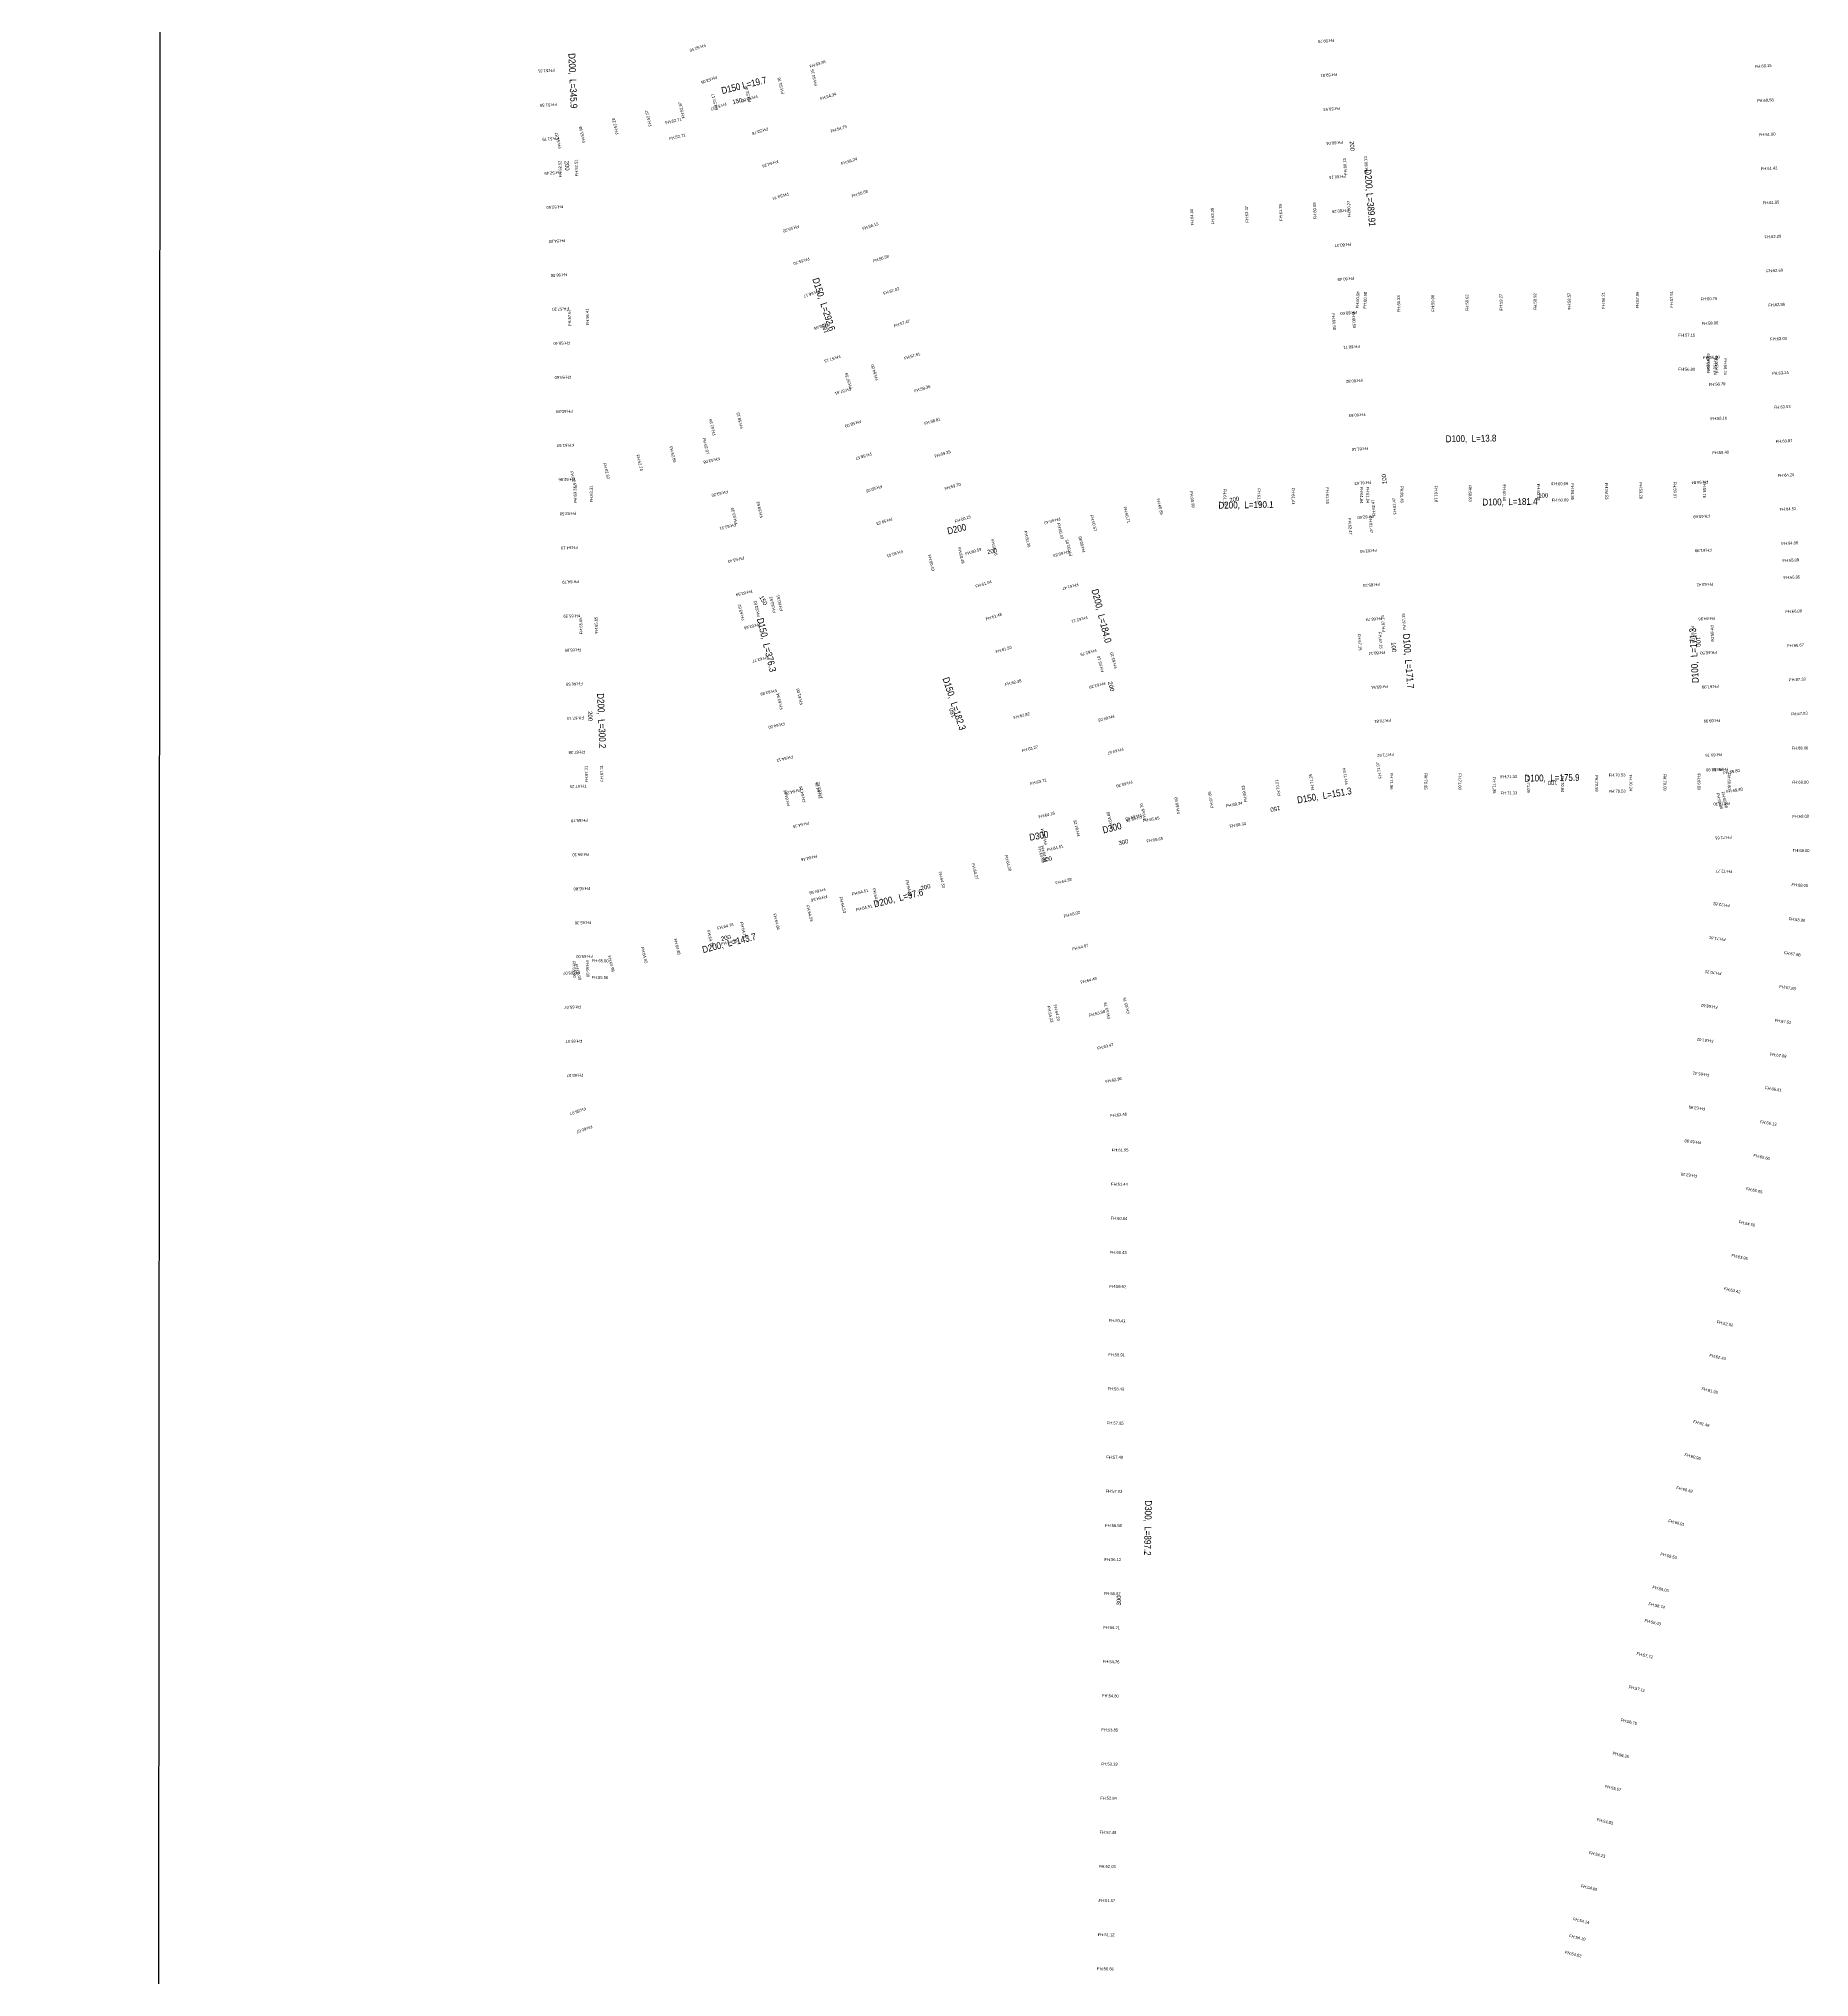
# Model space of a CAD drawing. Header units: millimetres. Extents: x 227572 to 269266, y 328772 to 443556.
# Drawn here: x 227572 to 228610, y 430767 to 431903 of the extents above; entities that cross this region are included whole.
import ezdxf
from ezdxf.enums import TextEntityAlignment as Align

# ---------------------------------------------------------------- set-up
doc = ezdxf.new("R2010")
doc.units = ezdxf.units.MM
for name, color, linetype in [('L_diameter', 3, 'Continuous'), ('S-2.생활-2.관로-1.선★', 152, 'Continuous'), ('S-2.생활-2.관로-2.제원', 7, 'Continuous'), ('도로체인계획고', 6, 'Continuous')]:
    doc.layers.add(name, color=color, linetype=linetype)
doc.styles.add('HY울릉도M', font='HYWULM.TTF')
doc.styles.get("Standard").update_dxf_attribs({"font": 'arial.ttf'})

msp = doc.modelspace()

# ---------------------------------------------------------------- linework, layer by layer
at = {"layer": 'S-2.생활-2.관로-1.선★', "color": 5}
msp.add_lwpolyline([(227643.5, 432293.7), (227572.3, 331987)], dxfattribs=at)

# ---------------------------------------------------------------- texts
at = {"layer": 'L_diameter'}
for s, rotation, p in [('150', 13.7861, (227978.5, 431867.2)), ('200', 274.7488, (228343, 431843.3)), ('200', 274.0869, (227882.9, 431831.8)), ('150', 108.0683, (228032.8, 431730.3)), ('100', 94.7488, (228359.7, 431642.1)), ('200', 10.4395, (228269.8, 431633.9)), ('100', 0.9425, (228451, 431636.7)), ('200', 13.7883, (228127.8, 431603.4)), ('150', 299.6013, (227996.6, 431577.1)), ('100', 274.7488, (228367.4, 431549.6)), ('100', 272.9081, (228546, 431552.7)), ('200', 285.3183, (228201.2, 431526.7)), ('200', 272.1124, (227896.6, 431509.1)), ('150', 108.3087, (228107.4, 431504.9)), ('100', 181.0015, (228462.4, 431465.8)), ('150', 189.9287, (228300, 431451)), ('300', 10.9701, (228160, 431423)), ('300', 13.9615, (228204.8, 431432.8)), ('200', 14.2282, (228088.8, 431406.4)), ('200', 14.2282, (227971.8, 431376.7)), ('300', 88.9242, (228203.9, 430984.9))]:
    msp.add_text(s, height=2.5, rotation=rotation, dxfattribs=at).set_placement(p, align=Align.TOP_LEFT)
at = {"layer": 'S-2.생활-2.관로-2.제원', "color": 7, "style": 'HY울릉도M', "width": 0.9}
for s, rotation, p in [('D200,  L=345.9', 272.3283, (227883.3, 431878.5, 16)), ('D150 L=19.7', 13.7861, (227986, 431874, 69)), ('D200, L=389.91', 274.7488, (228350.5, 431809.7, 69)), ('D150,  L=292.6', 287.8554, (228030.5, 431746.9, 69)), ('D100,  L=13.8', 0.9054, (228411.7, 431666.9, 69)), ('D200,  L=190.1', 0.9054, (228279.8, 431628, 69)), ('D100,  L=181.4', 0.9054, (228434.5, 431629.8, 69)), ('D200', 13.5019, (228110.7, 431613.9, 69)), ('D200,  L=184.0', 284.2283, (228193.2, 431564.4, 69)), ('D150,  L=376.3', 283.7861, (227996.9, 431547.4, 69)), ('D100,  L=171.7', 274.7488, (228373, 431538.2, 69)), ('D100,  L=171.3', 92.9081, (228544.3, 431541.8, 69)), ('D150,  L=182.3', 288.3008, (228106.9, 431512.8, 69)), ('D200,  L=300.2', 272.3283, (227900.1, 431503.3, 59)), ('D100,  L=175.9', 0.9054, (228459.1, 431468, 69)), ('D150,  L=151.3', 9.878, (228326, 431457.7, 69)), ('D300', 10.4599, (228158.7, 431434.1, 69)), ('D300', 14.2283, (228201.7, 431438.7, 69)), ('D200,  L=97.6', 14.2283, (228076.5, 431397.6, 69)), ('D200,  L=143.7', 14.2283, (227977.3, 431371.2, 69)), ('D300,  L=897.2', 268.9793, (228220.3, 431030.3, 69))]:
    msp.add_text(s, height=4, rotation=rotation, dxfattribs=at).set_placement(p, align=Align.CENTER)
at = {"layer": '도로체인계획고'}
for s, rotation, p in [('FH:52.58', 199.5255, (227962.7, 431900.3)), ('FH:59.70', 184.7488, (228331.5, 431903.2)), ('FH:53.86', 17.994, (228024.3, 431886.1)), ('FH:51.31', 183.5853, (227874.5, 431885.6)), ('FH:53.05', 199.5255, (227969.4, 431881.5)), ('FH:53.76', 103.7861, (228009.2, 431871.1)), ('FH:54.15', 103.7861, (228028.6, 431875.9)), ('FH:59.81', 184.7488, (228333.1, 431883.2)), ('FH:60.15', 4.443, (228578.1, 431886)), ('FH:53.17', 103.7861, (227970.4, 431861.6)), ('FH:53.86', 197.6859, (227993.2, 431870.4)), ('FH:53.47', 103.7861, (227989.8, 431866.3)), ('FH:54.34', 17.994, (228030.5, 431867.1)), ('FH:60.58', 3.1727, (228579.3, 431866)), ('FH:51.38', 183.5853, (227875.8, 431865.6)), ('FH:52.28', 103.7861, (227912.1, 431847.3)), ('FH:52.57', 103.7861, (227931.5, 431852)), ('FH:52.71', 13.7861, (227939.7, 431853)), ('FH:52.87', 103.7861, (227951, 431856.8)), ('FH:53.27', 199.5255, (227974.9, 431865.9)), ('FH:59.93', 184.7488, (228334.8, 431863.3)), ('FH:51.75', 183.5853, (227877, 431845.7)), ('FH:51.87', 103.7861, (227878.6, 431839)), ('FH:51.98', 103.7861, (227892.7, 431842.5)), ('FH:52.71', 13.7861, (227941.9, 431843.7)), ('FH:53.78', 197.6859, (227999.3, 431851.3)), ('FH:54.79', 17.994, (228036.7, 431848.1)), ('FH:60.04', 184.7488, (228336.5, 431843.4)), ('FH:61.00', 3.1727, (228580.4, 431846)), ('FH:52.52', 93.5853, (227888.5, 431822.7)), ('FH:54.26', 197.6859, (228005.3, 431832.2)), ('FH:55.24', 17.994, (228042.8, 431829.1)), ('FH:60.13', 94.7488, (228339.1, 431823.5)), ('FH:60.13', 94.7488, (228351.4, 431824.6)), ('FH:52.49', 183.5853, (227878.3, 431825.7)), ('FH:52.52', 93.5853, (227879, 431822.1)), ('FH:60.15', 184.7488, (228338.1, 431823.5)), ('FH:61.42', 3.1727, (228581.5, 431826.1)), ('FH:54.74', 197.6859, (228011.4, 431813.2)), ('FH:55.68', 17.994, (228049, 431810.1)), ('FH:53.60', 183.5853, (227879.5, 431805.7)), ('FH:64.00', 92.9081, (228249.2, 431793.8)), ('FH:63.39', 92.9081, (228261.3, 431794.4)), ('FH:62.37', 92.9081, (228281.3, 431795.4)), ('FH:61.39', 92.9081, (228301.2, 431796.5)), ('FH:60.59', 92.9081, (228321.2, 431797.5)), ('FH:60.26', 184.7488, (228339.8, 431803.5)), ('FH:60.27', 92.9081, (228341.2, 431798.5)), ('FH:61.85', 3.1727, (228582.6, 431806.1)), ('FH:55.22', 197.6859, (228017.5, 431794.1)), ('FH:56.13', 17.994, (228055.2, 431791)), ('FH:62.26', 3.1727, (228583.7, 431786.1)), ('FH:54.80', 183.5853, (227880.8, 431785.8)), ('FH:56.58', 17.994, (228061.4, 431772)), ('FH:60.37', 184.7488, (228341.4, 431783.6)), ('FH:56.00', 183.5853, (227882, 431765.8)), ('FH:55.70', 197.6859, (228023.6, 431775.1)), ('FH:62.60', 3.1727, (228584.8, 431766.2)), ('FH:56.17', 197.6859, (228029.6, 431756)), ('FH:57.02', 17.994, (228067.5, 431753)), ('FH:60.49', 184.7488, (228343.1, 431763.7)), ('FH:60.58', 87.2506, (228345.8, 431745.2)), ('FH:60.58', 87.2506, (228350.2, 431745)), ('FH:60.33', 90.9054, (228370.2, 431743)), ('FH:59.98', 90.9054, (228390.2, 431743.3)), ('FH:59.62', 90.9054, (228410.2, 431743.6)), ('FH:59.27', 90.9054, (228430.1, 431743.9)), ('FH:58.92', 90.9054, (228450.1, 431744.2)), ('FH:58.57', 90.9054, (228470.1, 431744.5)), ('FH:58.21', 90.9054, (228490.1, 431744.9)), ('FH:57.86', 90.9054, (228510.1, 431745.2)), ('FH:57.51', 90.9054, (228530.1, 431745.5)), ('FH:57.20', 182.1124, (227882.9, 431745.8)), ('FH:57.67', 92.0487, (227884.3, 431734.9)), ('FH:56.41', 92.0487, (227894.8, 431735.3)), ('FH:60.58', 274.7488, (228330, 431742.2)), ('FH:60.60', 184.7488, (228344.7, 431743.7)), ('FH:60.58', 274.7488, (228341.7, 431743.2)), ('FH:60.76', 2.5443, (228546.2, 431749.7)), ('FH:62.86', 3.1727, (228585.9, 431746.2)), ('FH:56.65', 197.6859, (228035.7, 431737)), ('FH:57.47', 17.994, (228073.7, 431734)), ('FH:58.90', 2.5443, (228546.8, 431735.4)), ('FH:58.40', 182.1124, (227883.6, 431725.8)), ('FH:57.91', 17.2625, (228079.7, 431714.9)), ('FH:60.71', 184.7488, (228346.4, 431723.8)), ('FH:56.49', 90, (228551.6, 431709)), ('FH:63.03', 3.1727, (228587, 431726.2)), ('FH:57.13', 197.6859, (228041.8, 431717.9)), ('FH:57.56', 107.6859, (228049.1, 431698.3)), ('FH:54.00', 107.6859, (228064.4, 431703.2)), ('FH:56.30', 2.5443, (228547.7, 431715.4)), ('FH:56.49', 92.9082, (228551.7, 431707.1)), ('FH:56.24', 269.9963, (228553.8, 431715.9)), ('FH:56.49', 92.9082, (228556.7, 431707.4)), ('FH:56.24', 269.9963, (228559.8, 431715.9)), ('FH:63.24', 3.1727, (228588.1, 431706.2)), ('FH:59.60', 182.1124, (227884.3, 431705.8)), ('FH:57.61', 197.6859, (228047.9, 431698.9)), ('FH:58.36', 17.2625, (228085.6, 431695.8)), ('FH:60.82', 184.7488, (228348, 431703.9)), ('FH:56.79', 2.9081, (228551, 431699.6)), ('FH:60.80', 182.1124, (227885.1, 431685.8)), ('FH:63.53', 3.1727, (228589.2, 431686.3)), ('FH:62.99', 103.7664, (227969, 431670.9)), ('FH:58.15', 103.7664, (227985.1, 431674.9)), ('FH:58.09', 197.6859, (228053.9, 431679.8)), ('FH:58.81', 17.2625, (228091.5, 431676.7)), ('FH:60.93', 184.7488, (228349.7, 431683.9)), ('FH:58.16', 2.9081, (228552, 431679.6)), ('FH:61.93', 182.1124, (227885.8, 431665.9)), ('FH:62.85', 284.0893, (227941.8, 431664.1)), ('FH:62.97', 284.0893, (227961.2, 431669)), ('FH:59.25', 17.2625, (228097.5, 431657.6)), ('FH:61.10', 184.7488, (228351.4, 431664)), ('FH:59.40', 2.9081, (228553.1, 431659.6)), ('FH:63.87', 3.1727, (228590.3, 431666.3)), ('FH:62.62', 284.0893, (227903, 431654.4)), ('FH:62.74', 284.0893, (227922.4, 431659.2)), ('FH:63.08', 193.7861, (227971.1, 431658)), ('FH:58.57', 197.6859, (228060, 431660.8)), ('FH:62.86', 182.1124, (227886.6, 431645.9)), ('FH:62.55', 284.0893, (227883.6, 431649.5)), ('FH:63.31', 92.1124, (227887.6, 431631.1)), ('FH:63.31', 92.1124, (227897.1, 431631.5)), ('FH:59.05', 197.6859, (228066.1, 431641.7)), ('FH:59.70', 17.2625, (228103.4, 431638.5)), ('FH:61.13', 270.9054, (228266.5, 431639.4)), ('FH:61.27', 270.9054, (228286.5, 431639.7)), ('FH:61.41', 270.9054, (228306.5, 431640)), ('FH:61.55', 270.9054, (228326.5, 431640.3)), ('FH:61.63', 184.7488, (228353, 431644.1)), ('FH:61.64', 270.9054, (228346.5, 431640.6)), ('FH:61.64', 270.9054, (228350.2, 431640.7)), ('FH:61.64', 270.9054, (228350.2, 431640.7)), ('FH:61.48', 270.9054, (228370.2, 431641)), ('FH:61.16', 270.9054, (228390.2, 431641.3)), ('FH:60.83', 270.9054, (228410.2, 431641.6)), ('FH:60.50', 270.9054, (228430.2, 431641.9)), ('FH:60.18', 270.9054, (228450.2, 431642.3)), ('FH:60.09', 0.9054, (228458.8, 431641.4)), ('FH:59.85', 270.9054, (228470.2, 431642.6)), ('FH:59.53', 270.9054, (228490.2, 431642.9)), ('FH:59.28', 270.9054, (228510.2, 431643.2)), ('FH:59.37', 270.9054, (228530.2, 431643.5)), ('FH:59.84', 182.9081, (228550.6, 431644.3)), ('FH:59.76', 270.9054, (228547.5, 431643.8)), ('FH:64.20', 3.1727, (228591.4, 431646.3)), ('FH:63.20', 193.7861, (227975.9, 431638.6)), ('FH:63.30', 103.7861, (227981.8, 431619)), ('FH:59.62', 103.7861, (227996.7, 431622.7)), ('FH:60.71', 283.7861, (228207.9, 431628.7)), ('FH:60.85', 283.7861, (228227.3, 431633.5)), ('FH:60.99', 278.211, (228246.7, 431637.9)), ('FH:62.47', 94.7488, (228355.8, 431623.4)), ('FH:62.47', 94.7488, (228368, 431624.4)), ('FH:60.09', 0.9054, (228459, 431631.9)), ('FH:64.52', 3.1727, (228592.5, 431626.4)), ('FH:63.58', 182.1124, (227887.3, 431625.9)), ('FH:63.31', 193.7861, (227980.6, 431619.2)), ('FH:59.53', 197.6859, (228072.2, 431622.6)), ('FH:60.15', 17.6413, (228109.4, 431619.4)), ('FH:60.43', 195.3183, (228170.7, 431622.7)), ('FH:60.43', 283.7861, (228169, 431619.2)), ('FH:60.57', 283.7861, (228188.4, 431623.9)), ('FH:62.47', 274.7488, (228339.5, 431622.1)), ('FH:62.60', 184.7488, (228354.7, 431624.1)), ('FH:62.47', 274.7488, (228351.7, 431623.1)), ('FH:60.69', 182.9081, (228551.6, 431624.3)), ('FH:64.19', 182.1124, (227888, 431605.9)), ('FH:60.49', 283.7861, (228110.8, 431604.9)), ('FH:60.49', 283.7861, (228110.8, 431604.9)), ('FH:60.59', 17.6413, (228115.5, 431600.3)), ('FH:60.16', 283.7861, (228130.2, 431609.6)), ('FH:60.30', 283.7861, (228149.6, 431614.4)), ('FH:60.85', 105.3183, (228178, 431600.3)), ('FH:60.85', 105.3183, (228185.7, 431602.4)), ('FH:64.86', 3.1727, (228593.6, 431606.4)), ('FH:63.43', 193.7861, (227985.4, 431599.8)), ('FH:60.01', 197.6859, (228078.3, 431603.6)), ('FH:60.49', 283.7861, (228093.3, 431600.6)), ('FH:60.83', 195.3183, (228176, 431603.5)), ('FH:63.94', 184.7488, (228356.3, 431604.2)), ('FH:61.90', 182.9081, (228552.6, 431604.4)), ('FH:65.09', 3.1727, (228594.2, 431596.4)), ('FH:64.79', 182.1124, (227888.8, 431585.9)), ('FH:61.04', 17.6413, (228121.5, 431581.3)), ('FH:61.47', 195.3183, (228181.3, 431584.2)), ('FH:65.34', 184.7488, (228358, 431584.3)), ('FH:63.42', 182.9081, (228553.6, 431584.4)), ('FH:65.35', 3.1727, (228594.8, 431586.4)), ('FH:63.54', 193.7861, (227990.2, 431580.3)), ('FH:63.62', 103.7861, (227985.9, 431562.4)), ('FH:63.62', 103.7016, (227995.1, 431564.6)), ('FH:63.62', 103.7861, (228004.3, 431566.9)), ('FH:60.51', 103.7016, (228008.4, 431567.9)), ('FH:65.39', 182.1124, (227889.5, 431565.9)), ('FH:65.65', 92.1124, (227891, 431554.2)), ('FH:65.65', 92.1124, (227900, 431554.6)), ('FH:63.66', 193.7861, (227994.9, 431560.9)), ('FH:61.48', 17.1195, (228127.5, 431562.2)), ('FH:62.11', 195.3183, (228186.6, 431564.9)), ('FH:66.74', 184.7488, (228359.6, 431564.3)), ('FH:67.15', 94.7488, (228361.4, 431555.6)), ('FH:67.15', 94.7488, (228373.6, 431556.7)), ('FH:64.96', 182.9081, (228554.6, 431564.4)), ('FH:65.09', 272.9082, (228551.9, 431559.5)), ('FH:66.00', 3.1727, (228595.9, 431566.5)), ('FH:67.15', 274.7488, (228345.1, 431554.3)), ('FH:67.15', 274.7488, (228357.3, 431555.3)), ('FH:65.09', 272.9081, (228540.6, 431558.9)), ('FH:66.67', 3.1727, (228597, 431546.5)), ('FH:65.99', 182.1124, (227890.2, 431545.9)), ('FH:63.77', 193.7861, (227999.7, 431541.5)), ('FH:61.93', 17.1195, (228133.3, 431543)), ('FH:62.75', 195.3183, (228191.9, 431545.6)), ('FH:63.10', 105.3183, (228196.6, 431532.2)), ('FH:63.10', 105.3183, (228204.3, 431534.3)), ('FH:68.14', 184.7488, (228361.3, 431544.4)), ('FH:66.50', 182.9081, (228555.7, 431544.4)), ('FH:66.59', 182.1124, (227891, 431526)), ('FH:62.38', 14.2283, (228138.8, 431523.8)), ('FH:63.39', 195.3183, (228197.1, 431526.3)), ('FH:67.33', 3.1727, (228598.1, 431526.5)), ('FH:63.89', 193.7861, (228004.5, 431522.1)), ('FH:63.94', 103.7861, (228008.4, 431510.2)), ('FH:61.86', 103.7861, (228020.1, 431513.1)), ('FH:69.54', 184.7488, (228362.9, 431524.5)), ('FH:67.90', 182.9081, (228556.7, 431524.5)), ('FH:67.14', 182.1124, (227891.7, 431506)), ('FH:64.00', 193.7861, (228009.2, 431502.6)), ('FH:62.82', 14.2283, (228143.7, 431504.4)), ('FH:64.03', 195.3183, (228202.4, 431507)), ('FH:70.81', 184.7488, (228364.6, 431504.6)), ('FH:68.99', 182.9081, (228557.7, 431504.5)), ('FH:67.83', 3.1727, (228599.2, 431506.5)), ('FH:67.38', 182.1124, (227892.5, 431486)), ('FH:64.12', 193.7861, (228014, 431483.2)), ('FH:63.27', 14.2283, (228148.6, 431485)), ('FH:64.67', 195.3183, (228207.7, 431487.7)), ('FH:71.62', 184.7488, (228366.3, 431484.6)), ('FH:69.76', 182.9081, (228558.7, 431484.5)), ('FH:68.00', 0.7827, (228599.5, 431486.5)), ('FH:67.31', 92.1124, (227894.2, 431467.3)), ('FH:67.31', 92.1124, (227903.2, 431467.7)), ('FH:63.71', 14.2283, (228153.5, 431465.6)), ('FH:70.21', 99.878, (228300.2, 431459.4)), ('FH:71.25', 99.878, (228319.9, 431462.8)), ('FH:71.84', 99.878, (228339.6, 431466.2)), ('FH:71.97', 99.878, (228359.3, 431469.7)), ('FH:71.86', 269.703, (228364.3, 431472.9)), ('FH:71.85', 269.703, (228384.3, 431472.8)), ('FH:71.60', 269.703, (228404.3, 431472.7)), ('FH:71.35', 270.9054, (228424.3, 431470.6)), ('FH:71.33', 0.9054, (228428.9, 431469.7)), ('FH:71.09', 270.9054, (228444.3, 431471)), ('FH:70.84', 270.9054, (228464.3, 431471.3)), ('FH:70.59', 270.9054, (228484.3, 431471.6)), ('FH:70.53', 0.9054, (228492.4, 431470.7)), ('FH:70.34', 270.9054, (228504.3, 431471.9)), ('FH:70.09', 270.9054, (228524.3, 431472.2)), ('FH:69.83', 270.9054, (228544.3, 431472.5)), ('FH:69.80', 182.9081, (228559.1, 431475.9)), ('FH:69.80', 182.9081, (228562.4, 431475.9)), ('FH:69.80', 9.3876, (228559.6, 431471.9)), ('FH:69.80', 270.9054, (228562, 431472.8)), ('FH:67.25', 182.1124, (227893.2, 431466)), ('FH:64.26', 103.7861, (228012.6, 431453.6)), ('FH:64.23', 193.7861, (228018.8, 431463.8)), ('FH:64.26', 103.7861, (228021.8, 431455.8)), ('FH:64.26', 103.7861, (228031, 431458.1)), ('FH:63.22', 103.7861, (228031.9, 431458.3)), ('FH:65.30', 195.3183, (228213, 431468.4)), ('FH:66.69', 99.878, (228241.1, 431449.1)), ('FH:67.85', 99.878, (228260.8, 431452.5)), ('FH:69.03', 99.878, (228280.5, 431455.9)), ('FH:71.33', 0.9054, (228429, 431460.2)), ('FH:70.53', 0.9054, (228492.5, 431461.2)), ('FH:69.80', 283.2853, (228555.4, 431460.9)), ('FH:69.80', 283.2853, (228558.3, 431461.6)), ('FH:69.80', 9.3876, (228561.4, 431461)), ('FH:68.00', 0.7827, (228599.7, 431466.5)), ('FH:66.79', 182.1124, (227893.9, 431446)), ('FH:64.16', 14.2283, (228158.4, 431446.2)), ('FH:64.89', 104.2282, (228202, 431440.8)), ('FH:65.65', 195.3183, (228218.3, 431449.1)), ('FH:65.65', 195.3183, (228218.6, 431448.1)), ('FH:65.70', 102.8003, (228221.4, 431445.6)), ('FH:65.65', 9.878, (228219.5, 431444)), ('FH:68.34', 10.0742, (228268.2, 431452.7)), ('FH:70.30', 182.9081, (228563.4, 431455.9)), ('FH:68.00', 0.7827, (228600, 431446.5)), ('FH:64.35', 193.7861, (228023.5, 431444.4)), ('FH:64.54', 104.2282, (228163.4, 431431)), ('FH:64.26', 104.2282, (228182.6, 431435.9)), ('FH:65.65', 9.878, (228221.6, 431432)), ('FH:68.34', 10.0742, (228270.3, 431440.7)), ('FH:71.65', 182.9081, (228564.4, 431436)), ('FH:66.30', 182.1124, (227894.7, 431426)), ('FH:64.46', 193.7861, (228028.3, 431425)), ('FH:64.20', 284.2282, (228138.3, 431424.6)), ('FH:64.50', 284.2282, (228157.7, 431429.5)), ('FH:64.54', 284.2282, (228159.4, 431430)), ('FH:64.61', 14.2283, (228163.3, 431426.8)), ('FH:68.00', 359.6051, (228600.2, 431426.5)), ('FH:64.33', 284.2282, (228099.5, 431414.8)), ('FH:64.27', 284.2282, (228118.9, 431419.7)), ('FH:72.77', 177.8634, (228564.8, 431415.9)), ('FH:65.80', 182.1124, (227895.4, 431406)), ('FH:64.56', 193.7861, (228033.1, 431405.5)), ('FH:64.56', 193.7861, (228034.1, 431401.3)), ('FH:64.53', 284.2282, (228041.4, 431400)), ('FH:64.51', 14.2282, (228049.1, 431400.9)), ('FH:64.46', 284.2282, (228060.8, 431405)), ('FH:64.40', 284.2282, (228080.1, 431409.9)), ('FH:64.93', 14.2283, (228168.3, 431407.4)), ('FH:68.00', 356.7403, (228599.4, 431406.5)), ('FH:64.66', 284.2282, (228002.6, 431390.2)), ('FH:64.59', 284.2282, (228022, 431395.1)), ('FH:64.51', 14.2282, (228051.4, 431391.7)), ('FH:65.02', 14.2283, (228173.2, 431388)), ('FH:72.82', 173.1623, (228563.3, 431395.9)), ('FH:65.30', 182.1124, (227896.1, 431386.1)), ('FH:64.79', 284.2282, (227963.8, 431380.4)), ('FH:64.78', 13.7861, (227970.1, 431380.9)), ('FH:64.72', 284.2282, (227983.2, 431385.3)), ('FH:68.00', 353.8755, (228597.7, 431386.5)), ('FH:65.00', 182.1124, (227896.9, 431366.3)), ('FH:64.92', 284.2282, (227925.1, 431370.6)), ('FH:64.85', 284.2282, (227944.4, 431375.5)), ('FH:64.78', 13.7861, (227972.4, 431371.7)), ('FH:64.87', 14.2283, (228178.1, 431368.7)), ('FH:71.81', 173.1623, (228560.9, 431376)), ('FH:67.98', 351.9832, (228595, 431366.6)), ('FH:65.07', 182.1124, (227889.2, 431356.6)), ('FH:65.00', 272.1124, (227885, 431362.6)), ('FH:65.00', 284.2282, (227886.3, 431360.7)), ('FH:65.00', 272.1124, (227892.9, 431362.9)), ('FH:65.00', 358.7903, (227896.4, 431362)), ('FH:64.98', 284.2282, (227905.7, 431365.6)), ('FH:70.22', 173.1623, (228558.5, 431356.1)), ('FH:65.00', 358.7903, (227896.2, 431352.2)), ('FH:64.49', 14.2283, (228183, 431349.3)), ('FH:67.83', 351.9832, (228592.2, 431346.8)), ('FH:65.07', 182.1124, (227890, 431336.6)), ('FH:64.23', 282.6578, (228163.1, 431336)), ('FH:64.23', 282.6578, (228167, 431336.9)), ('FH:63.98', 14.2283, (228187.9, 431329.9)), ('FH:63.79', 104.2283, (228200.4, 431329)), ('FH:63.79', 104.2283, (228211.7, 431331.9)), ('FH:68.62', 173.1623, (228556.2, 431336.3)), ('FH:67.52', 351.9832, (228589.5, 431327)), ('FH:65.07', 182.1124, (227890.7, 431316.6)), ('FH:63.47', 14.2283, (228192.8, 431310.5)), ('FH:67.02', 173.1623, (228553.8, 431316.4)), ('FH:67.08', 351.9832, (228586.7, 431307.2)), ('FH:65.07', 182.1124, (227891.4, 431296.6)), ('FH:62.96', 11.7184, (228197.5, 431291)), ('FH:65.42', 173.1623, (228551.4, 431296.6)), ('FH:66.61', 351.9832, (228583.9, 431287.4)), ('FH:65.07', 199.7058, (227892.5, 431277)), ('FH:63.99', 173.1623, (228549, 431276.7)), ('FH:65.07', 199.7058, (227896.3, 431266.4)), ('FH:62.46', 5.7301, (228200.3, 431271.1)), ('FH:66.13', 350.5191, (228580.9, 431267.6)), ('FH:61.95', 359.6012, (228201.1, 431251)), ('FH:62.90', 173.1623, (228546.6, 431256.9)), ('FH:65.60', 347.6543, (228577, 431247.9)), ('FH:61.44', 358.9797, (228200.7, 431231)), ('FH:62.15', 173.1623, (228544.3, 431237.4)), ('FH:65.05', 347.5964, (228572.7, 431228.4)), ('FH:60.94', 358.9797, (228200.4, 431211)), ('FH:64.50', 347.5964, (228568.4, 431208.9)), ('FH:60.43', 358.9794, (228200, 431191)), ('FH:63.95', 347.5964, (228564.1, 431189.3)), ('FH:59.92', 358.9794, (228199.7, 431171)), ('FH:63.42', 347.5964, (228559.8, 431169.8)), ('FH:59.41', 358.9794, (228199.3, 431151)), ('FH:62.92', 347.5964, (228555.5, 431150.3)), ('FH:58.91', 358.9794, (228199, 431131)), ('FH:62.43', 347.5964, (228551.2, 431130.7)), ('FH:58.43', 358.9794, (228198.6, 431111)), ('FH:61.95', 345.6337, (228546.6, 431111.2)), ('FH:61.46', 345.4266, (228541.7, 431091.9)), ('FH:57.95', 358.9794, (228198.2, 431091)), ('FH:57.49', 358.9792, (228197.9, 431071)), ('FH:60.98', 345.4266, (228536.6, 431072.5)), ('FH:57.03', 358.9792, (228197.5, 431051)), ('FH:60.49', 346.554, (228531.8, 431053.1)), ('FH:56.58', 358.9792, (228197.2, 431031)), ('FH:60.01', 346.554, (228527.1, 431033.7)), ('FH:59.53', 346.554, (228522.5, 431014.2)), ('FH:56.12', 358.9792, (228196.8, 431011)), ('FH:55.67', 358.9792, (228196.5, 430991)), ('FH:59.03', 346.554, (228517.8, 430994.8)), ('FH:58.74', 346.554, (228515.5, 430985.1)), ('FH:55.21', 358.9792, (228196.1, 430971.1)), ('FH:58.43', 346.554, (228513.2, 430975.3)), ('FH:57.72', 346.554, (228508.5, 430955.9)), ('FH:54.76', 358.9792, (228195.8, 430951.1)), ('FH:57.12', 346.554, (228503.9, 430936.4)), ('FH:54.30', 358.9792, (228195.4, 430931.1)), ('FH:53.85', 358.9792, (228195, 430911.1)), ('FH:56.75', 346.554, (228499.2, 430917)), ('FH:53.39', 358.9792, (228194.7, 430891.1)), ('FH:56.35', 346.554, (228494.5, 430897.5)), ('FH:55.67', 346.554, (228489.9, 430878.1)), ('FH:52.94', 358.9795, (228194.3, 430871.1)), ('FH:54.83', 346.554, (228485.2, 430858.6)), ('FH:52.48', 358.9795, (228194, 430851.1)), ('FH:52.03', 358.9795, (228193.6, 430831.1)), ('FH:54.23', 346.554, (228480.6, 430839.2)), ('FH:54.08', 346.554, (228475.9, 430819.7)), ('FH:51.57', 358.9795, (228193.3, 430811.1)), ('FH:54.14', 346.554, (228471.3, 430800.3)), ('FH:51.12', 358.9795, (228192.9, 430791.1)), ('FH:54.10', 346.554, (228469, 430790.5)), ('FH:54.02', 346.554, (228466.6, 430780.8)), ('FH:50.66', 358.9795, (228192.5, 430771.1))]:
    msp.add_text(s, height=1.7, rotation=rotation, dxfattribs=at).set_placement(p)
for s, p in [('FH:57.15', (228533.2, 431728.6)), ('FH:56.80', (228533.2, 431708.6))]:
    msp.add_text(s, height=1.7, dxfattribs=at).set_placement(p)

doc.saveas('drawing.dxf')
